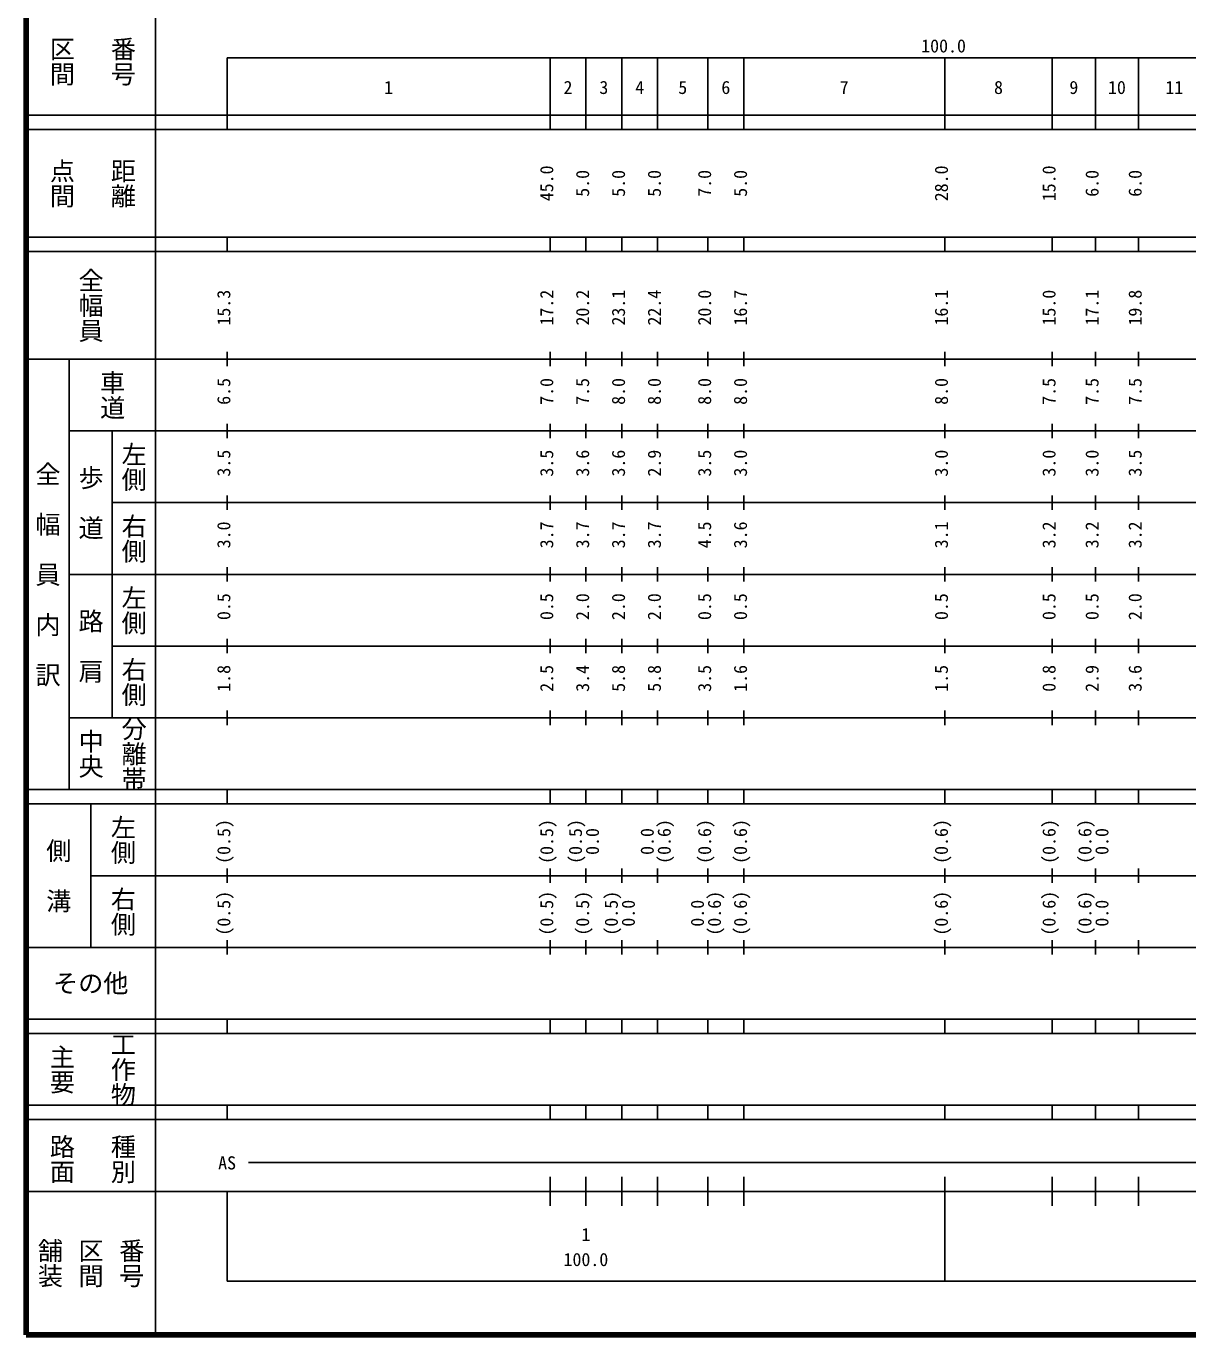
# Model space of a CAD drawing. Units: millimetres on the paper. Extents: x 40 to 680, y 20 to 380.
# Drawn here: x 40 to 201.9, y 20 to 202.4 of the extents above; entities that cross this region are included whole.
import ezdxf
from ezdxf.enums import TextEntityAlignment as Align

# ---------------------------------------------------------------- set-up
doc = ezdxf.new("R2010")
doc.units = ezdxf.units.MM
doc.layers.add('M-TTL', color=2, linetype='Continuous', lineweight=140)
doc.layers.add('M-TTL-BAND', color=7, linetype='Continuous', lineweight=25)
doc.styles.add('@ＭＳ ゴシック', font='')
doc.styles.add('ＭＳ ゴシック', font='')
doc.styles.get('@ＭＳ ゴシック').set_extended_font_data('@MS Gothic')
doc.styles.get('ＭＳ ゴシック').set_extended_font_data('MS Gothic')

msp = doc.modelspace()

# ---------------------------------------------------------------- linework, layer by layer
at = {"layer": 'M-TTL'}
for p, q in [((40, 380), (40, 20)), ((40, 20), (680, 20))]:
    msp.add_line(p, q, dxfattribs=at)
at = {"layer": 'M-TTL-BAND'}
for p, q in [((58, 370), (58, 20)), ((68, 198), (579, 198)), ((68, 198), (68, 188)), ((113, 188), (113, 198)), ((118, 188), (118, 198)), ((123, 188), (123, 198)), ((128, 188), (128, 198)), ((135, 188), (135, 198)), ((140, 188), (140, 198)), ((168, 188), (168, 198)), ((183, 188), (183, 198)), ((189, 188), (189, 198)), ((195, 188), (195, 198)), ((40, 190), (579, 190)), ((40, 188), (579, 188)), ((40, 173), (579, 173)), ((68, 171), (68, 173)), ((113, 171), (113, 173)), ((118, 171), (118, 173)), ((123, 171), (123, 173)), ((128, 171), (128, 173)), ((135, 171), (135, 173)), ((140, 171), (140, 173)), ((168, 171), (168, 173)), ((183, 171), (183, 173)), ((189, 171), (189, 173)), ((195, 171), (195, 173)), ((40, 171), (579, 171)), ((68, 155), (68, 157)), ((113, 155), (113, 157)), ((118, 155), (118, 157)), ((123, 155), (123, 157)), ((128, 155), (128, 157)), ((135, 155), (135, 157)), ((140, 155), (140, 157)), ((168, 155), (168, 157)), ((183, 155), (183, 157)), ((189, 155), (189, 157)), ((195, 155), (195, 157)), ((40, 156), (579, 156)), ((46, 96), (46, 156)), ((46, 146), (579, 146)), ((52, 146), (52, 106)), ((68, 145), (68, 147)), ((113, 145), (113, 147)), ((118, 145), (118, 147)), ((123, 145), (123, 147)), ((128, 145), (128, 147)), ((135, 145), (135, 147)), ((140, 145), (140, 147)), ((168, 145), (168, 147)), ((183, 145), (183, 147)), ((189, 145), (189, 147)), ((195, 145), (195, 147)), ((68, 135), (68, 137)), ((113, 135), (113, 137)), ((118, 135), (118, 137)), ((123, 135), (123, 137)), ((128, 135), (128, 137)), ((135, 135), (135, 137)), ((140, 135), (140, 137)), ((168, 135), (168, 137)), ((183, 135), (183, 137)), ((189, 135), (189, 137)), ((195, 135), (195, 137)), ((52, 136), (579, 136)), ((46, 126), (579, 126)), ((68, 125), (68, 127)), ((113, 125), (113, 127)), ((118, 125), (118, 127)), ((123, 125), (123, 127)), ((128, 125), (128, 127)), ((135, 125), (135, 127)), ((140, 125), (140, 127)), ((168, 125), (168, 127)), ((183, 125), (183, 127)), ((189, 125), (189, 127)), ((195, 125), (195, 127)), ((68, 115), (68, 117)), ((113, 115), (113, 117)), ((118, 115), (118, 117)), ((123, 115), (123, 117)), ((128, 115), (128, 117)), ((135, 115), (135, 117)), ((140, 115), (140, 117)), ((168, 115), (168, 117)), ((183, 115), (183, 117)), ((189, 115), (189, 117)), ((195, 115), (195, 117)), ((52, 116), (579, 116)), ((46, 106), (579, 106)), ((68, 105), (68, 107)), ((113, 105), (113, 107)), ((118, 105), (118, 107)), ((123, 105), (123, 107)), ((128, 105), (128, 107)), ((135, 105), (135, 107)), ((140, 105), (140, 107)), ((168, 105), (168, 107)), ((183, 105), (183, 107)), ((189, 105), (189, 107)), ((195, 105), (195, 107)), ((40, 96), (579, 96)), ((68, 94), (68, 96)), ((113, 94), (113, 96)), ((118, 94), (118, 96)), ((123, 94), (123, 96)), ((128, 94), (128, 96)), ((135, 94), (135, 96)), ((140, 94), (140, 96)), ((168, 94), (168, 96)), ((183, 94), (183, 96)), ((189, 94), (189, 96)), ((195, 94), (195, 96)), ((40, 94), (579, 94)), ((49, 94), (49, 74)), ((49, 84), (579, 84)), ((68, 83), (68, 85)), ((113, 83), (113, 85)), ((118, 83), (118, 85)), ((123, 83), (123, 85)), ((128, 83), (128, 85)), ((135, 83), (135, 85)), ((140, 83), (140, 85)), ((168, 83), (168, 85)), ((183, 83), (183, 85)), ((189, 83), (189, 85)), ((195, 83), (195, 85)), ((68, 73), (68, 75)), ((113, 73), (113, 75)), ((118, 73), (118, 75)), ((123, 73), (123, 75)), ((128, 73), (128, 75)), ((135, 73), (135, 75)), ((140, 73), (140, 75)), ((168, 73), (168, 75)), ((183, 73), (183, 75)), ((189, 73), (189, 75)), ((195, 73), (195, 75)), ((40, 74), (579, 74)), ((40, 64), (579, 64)), ((68, 62), (68, 64)), ((113, 62), (113, 64)), ((118, 62), (118, 64)), ((123, 62), (123, 64)), ((128, 62), (128, 64)), ((135, 62), (135, 64)), ((140, 62), (140, 64)), ((168, 62), (168, 64)), ((183, 62), (183, 64)), ((189, 62), (189, 64)), ((195, 62), (195, 64)), ((40, 62), (579, 62)), ((40, 52), (579, 52)), ((68, 50), (68, 52)), ((113, 50), (113, 52)), ((118, 50), (118, 52)), ((123, 50), (123, 52)), ((128, 50), (128, 52)), ((135, 50), (135, 52)), ((140, 50), (140, 52)), ((168, 50), (168, 52)), ((183, 50), (183, 52)), ((189, 50), (189, 52)), ((195, 50), (195, 52)), ((40, 50), (579, 50)), ((71, 44), (565, 44)), ((113, 38), (113, 42)), ((118, 38), (118, 42)), ((123, 38), (123, 42)), ((128, 38), (128, 42)), ((135, 38), (135, 42)), ((140, 38), (140, 42)), ((168, 27.5), (168, 42)), ((183, 38), (183, 42)), ((189, 38), (189, 42)), ((195, 38), (195, 42)), ((40, 40), (579, 40)), ((68, 40), (68, 27.5)), ((68, 27.5), (579, 27.5))]:
    msp.add_line(p, q, dxfattribs=at)

# ---------------------------------------------------------------- texts
at = {"layer": 'M-TTL-BAND', "style": '@ＭＳ ゴシック'}
for s, p in [('番号', (53.5, 197.5)), ('区間', (45, 197.5)), ('点間', (45, 180.5)), ('距離', (53.5, 180.5)), ('全幅員', (49, 163.5)), ('車道', (52, 151)), ('左側', (55, 141)), ('全\u3000幅\u3000員\u3000内\u3000訳', (43, 126)), ('歩\u3000道', (49, 136)), ('右側', (55, 131)), ('左側', (55, 121)), ('路\u3000肩', (49, 116)), ('右側', (55, 111)), ('分離帯', (55, 101)), ('中央', (49, 101)), ('左側', (53.5, 89)), ('側\u3000溝', (44.5, 84)), ('右側', (53.5, 79)), ('主要', (45, 57)), ('工作物', (53.5, 57)), ('路面', (45, 44.5)), ('種別', (53.5, 44.5)), ('舗装', (43.333, 30)), ('区間', (49, 30)), ('番号', (54.667, 30))]:
    msp.add_text(s, height=2.566, rotation=270, dxfattribs=at).set_placement(p, align=Align.MIDDLE_CENTER)
at = {"layer": 'M-TTL-BAND', "style": 'ＭＳ ゴシック'}
for s, p in [('100.0', (167.844, 198.195)), ('1', (90.5, 192.405)), ('2', (115.5, 192.405)), ('3', (120.5, 192.405)), ('4', (125.5, 192.405)), ('5', (131.5, 192.405)), ('6', (137.5, 192.405)), ('7', (154, 192.405)), ('8', (175.5, 192.405)), ('9', (186, 192.405)), ('10', (192, 192.405)), ('11', (200, 192.405)), ('AS', (68, 42.5)), ('1', (118, 32.523)), ('100.0', (118, 29.033))]:
    msp.add_text(s, height=1.833, dxfattribs=at).set_placement(p, align=Align.BOTTOM_CENTER)
for s, p in [('45.0', (114, 180.5)), ('28.0', (169, 180.5)), ('15.0', (184, 180.5)), ('5.0', (119, 180.5)), ('5.0', (124, 180.5)), ('5.0', (129, 180.5)), ('7.0', (136, 180.5)), ('5.0', (141, 180.5)), ('6.0', (190, 180.5)), ('6.0', (196, 180.5)), ('15.3', (69, 163.174)), ('17.2', (114, 163.174)), ('20.2', (119, 163.174)), ('23.1', (124, 163.174)), ('22.4', (129, 163.174)), ('20.0', (136, 163.174)), ('16.7', (141, 163.174)), ('16.1', (169, 163.174)), ('15.0', (184, 163.174)), ('17.1', (190, 163.174)), ('19.8', (196, 163.174)), ('7.0', (114, 151.5)), ('8.0', (124, 151.5)), ('8.0', (129, 151.5)), ('8.0', (136, 151.5)), ('8.0', (141, 151.5)), ('8.0', (169, 151.5)), ('6.5', (69, 151.5)), ('7.5', (119, 151.5)), ('7.5', (184, 151.5)), ('7.5', (190, 151.5)), ('7.5', (196, 151.5)), ('3.5', (69, 141.5)), ('3.5', (114, 141.5)), ('3.6', (119, 141.5)), ('3.6', (124, 141.5)), ('2.9', (129, 141.5)), ('3.5', (136, 141.5)), ('3.0', (141, 141.5)), ('3.0', (169, 141.5)), ('3.0', (184, 141.5)), ('3.0', (190, 141.5)), ('3.5', (196, 141.5)), ('3.0', (69, 131.5)), ('3.7', (114, 131.5)), ('3.7', (119, 131.5)), ('3.7', (124, 131.5)), ('3.7', (129, 131.5)), ('4.5', (136, 131.5)), ('3.6', (141, 131.5)), ('3.1', (169, 131.5)), ('3.2', (184, 131.5)), ('3.2', (190, 131.5)), ('3.2', (196, 131.5)), ('0.5', (69, 121.5)), ('0.5', (114, 121.5)), ('2.0', (119, 121.5)), ('2.0', (124, 121.5)), ('2.0', (129, 121.5)), ('0.5', (136, 121.5)), ('0.5', (141, 121.5)), ('0.5', (169, 121.5)), ('0.5', (184, 121.5)), ('0.5', (190, 121.5)), ('2.0', (196, 121.5)), ('1.8', (69, 111.5)), ('2.5', (114, 111.5)), ('3.4', (119, 111.5)), ('5.8', (124, 111.5)), ('5.8', (129, 111.5)), ('3.5', (136, 111.5)), ('1.6', (141, 111.5)), ('1.5', (169, 111.5)), ('0.8', (184, 111.5)), ('2.9', (190, 111.5)), ('3.6', (196, 111.5)), ('(0.5)', (69, 88.764)), ('(0.5)', (114, 88.764)), ('(0.5)', (118, 88.764)), ('(0.6)', (130.37, 88.764)), ('(0.6)', (136, 88.764)), ('(0.6)', (141, 88.764)), ('(0.6)', (169, 88.764)), ('(0.6)', (184, 88.764)), ('(0.6)', (189, 88.764)), ('0.0', (120.37, 88.764)), ('0.0', (128, 88.764)), ('0.0', (191.37, 88.764)), ('(0.5)', (69, 78.764)), ('(0.5)', (114, 78.764)), ('(0.5)', (119, 78.764)), ('(0.5)', (123, 78.764)), ('0.0', (125.37, 78.764)), ('0.0', (135, 78.764)), ('(0.6)', (137.37, 78.764)), ('(0.6)', (141, 78.764)), ('(0.6)', (169, 78.764)), ('(0.6)', (184, 78.764)), ('(0.6)', (189, 78.764)), ('0.0', (191.37, 78.764))]:
    msp.add_text(s, height=1.833, rotation=90, dxfattribs=at).set_placement(p, align=Align.BOTTOM_CENTER)
msp.add_text('その他', height=2.566, dxfattribs=at).set_placement((49, 69), align=Align.MIDDLE_CENTER)

doc.saveas('drawing.dxf')
